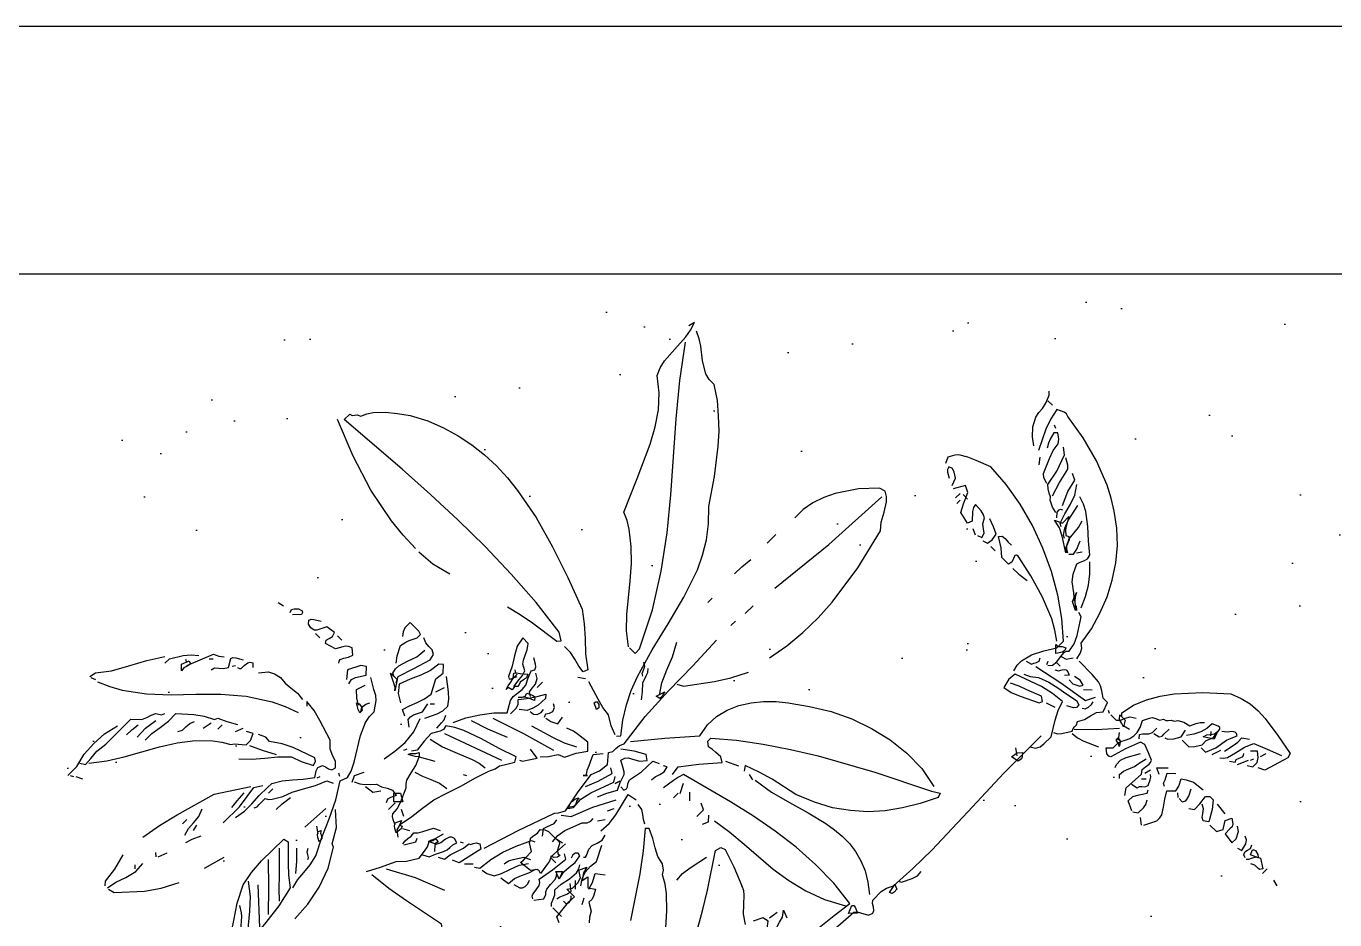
# Model space of a CAD drawing. Header units: inches. Extents: x 70 to 1974, y -315 to 363.
# Drawn here: x 902.331 to 902.86, y 217.377 to 217.738 of the extents above; entities that cross this region are included whole.
import ezdxf

# ---------------------------------------------------------------- set-up
doc = ezdxf.new("R2010")
doc.units = ezdxf.units.IN
doc.header["$MEASUREMENT"] = 0
doc.layers.add('DERAKHT', color=56, linetype='Continuous', lineweight=9)
doc.layers.add('PDF_0', color=3, linetype='Continuous')
doc.layers.add('Tree', color=91, linetype='Continuous')

# ---------------------------------------------------------------- blocks, each defined once
blk = doc.blocks.new('P057')
at = {"layer": 'Tree', "linetype": 'Continuous'}
for points in [[(-0.07204, 0.97209), (-0.07741, 0.97616), (-0.0825, 0.98139), (-0.08599, 0.98808), (-0.08687, 0.99201), (-0.08687, 0.99608), (-0.08817, 1.00088), (-0.09036, 1.0064), (-0.09254, 1.00858)], [(-0.08817, 1.00291), (-0.08352, 1.00291)], [(0.06086, 0.88383), (0.0597, 0.88892), (0.05796, 0.89182), (0.05504, 0.89415), (0.05286, 0.90695), (0.04923, 0.91945), (0.04443, 0.93167), (0.03847, 0.94315), (0.03135, 0.95391), (0.0232, 0.9638), (0.01389, 0.97252), (0.00357, 0.97994), (-0.00471, 0.98517), (-0.01358, 0.98983), (-0.03176, 0.99695), (-0.05066, 1.00189), (-0.06971, 1.00509), (-0.0716, 1.00567), (-0.07378, 1.00538), (-0.07887, 1.00291), (-0.07727, 0.99506), (-0.07451, 0.98706), (-0.06738, 0.97209)], [(-0.06971, 0.99258), (-0.07204, 0.9936)], [(-0.04572, 0.95929), (-0.05022, 0.9606), (-0.05255, 0.96278), (-0.05735, 0.97383), (-0.05953, 0.97979), (-0.0604, 0.98575), (-0.06258, 0.98866), (-0.06636, 0.99142), (-0.06854, 0.98924), (-0.06709, 0.98401), (-0.06593, 0.9811), (-0.06389, 0.97776)], [(-0.02609, 0.94896), (-0.03045, 0.94984), (-0.0354, 0.95246), (-0.03685, 0.9542), (-0.03946, 0.95551), (-0.04223, 0.95726), (-0.04455, 0.95929), (-0.04702, 0.97092), (-0.05139, 0.98328), (-0.05604, 0.98677)], [(-0.03641, 0.95595), (-0.03976, 0.96642), (-0.04223, 0.97776), (-0.04441, 0.97965), (-0.04921, 0.98241)], [(-0.02609, 0.95595), (-0.03074, 0.96613), (-0.03292, 0.97543), (-0.03758, 0.97776)], [(-0.01576, 0.94431), (-0.01824, 0.94562), (-0.02071, 0.95289), (-0.0226, 0.96045), (-0.02507, 0.96772), (-0.02958, 0.97427)], [(-0.05938, 0.96511), (-0.06287, 0.96962)], [(0.02975, 0.91247), (0.02509, 0.91654), (0.01855, 0.92149), (0.01506, 0.926), (0.01157, 0.93312), (0.0123, 0.93573), (0.01361, 0.93835), (0.01448, 0.94126), (0.01389, 0.94431), (0.00575, 0.95115), (-0.0021, 0.95827), (-0.01097, 0.96496), (-0.01606, 0.96758), (-0.02173, 0.96962)], [(-0.00791, 0.93995), (-0.01024, 0.94097), (-0.01315, 0.94548), (-0.01547, 0.95115), (-0.01824, 0.96395)], [(-0.02274, 0.94678), (-0.02551, 0.94984), (-0.0258, 0.95202), (-0.02522, 0.95304), (-0.02391, 0.95362)], [(0.00008, 0.93312), (-0.01038, 0.93995), (-0.0162, 0.94286), (-0.02274, 0.94431), (-0.01707, 0.94678), (-0.01707, 0.95362), (-0.01387, 0.94795), (-0.01184, 0.9449), (-0.00893, 0.94213), (-0.00675, 0.94329), (-0.00486, 0.94155), (-0.0037, 0.93864), (-0.00239, 0.93544), (0.00008, 0.93312)], [(0.00139, 0.93414), (-0.00108, 0.9353), (-0.00326, 0.93748), (-0.00544, 0.94228), (-0.00602, 0.94751), (-0.00632, 0.95289), (-0.00791, 0.95827)], [(0.00241, 0.93414), (0.00474, 0.93646), (0.00386, 0.94082), (0.00139, 0.94678)], [(0.11451, 0.87699), (0.11233, 0.87918), (0.11451, 0.88921), (0.11843, 0.8988), (0.12353, 0.90782), (0.12963, 0.91625), (0.14402, 0.93181), (0.15915, 0.94562), (0.16686, 0.94868), (0.17441, 0.95042), (0.18212, 0.951), (0.18968, 0.95071), (0.2051, 0.94853), (0.22094, 0.94562), (0.2221, 0.94213), (0.21644, 0.92381), (0.21178, 0.92149)], [(0.0344, 0.84486), (0.03324, 0.84951), (0.03309, 0.85402), (0.03527, 0.86245), (0.03963, 0.87088), (0.04472, 0.87918), (0.04472, 0.88601), (0.03222, 0.89692), (0.01797, 0.90695), (0.00241, 0.91596), (-0.01417, 0.92367), (-0.03147, 0.93006), (-0.04892, 0.93472), (-0.06636, 0.93777), (-0.08352, 0.93879), (-0.09443, 0.93442), (-0.10039, 0.93195), (-0.10635, 0.92847), (-0.10824, 0.92628), (-0.111, 0.92149), (-0.10867, 0.91698)], [(0.00575, 0.93879), (0.00822, 0.94213)], [(0.03673, 0.91247), (0.03309, 0.92061), (0.02873, 0.92803), (0.02349, 0.93486), (0.01724, 0.94097)], [(0.18663, 0.90665), (0.18881, 0.9084), (0.19041, 0.91087), (0.19215, 0.91756), (0.1939, 0.92498), (0.19681, 0.93181), (0.20684, 0.93588), (0.21745, 0.93995)], [(0.20713, 0.92847), (0.20844, 0.93312)], [(0.1718, 0.90215), (0.1763, 0.90215), (0.1795, 0.90985), (0.18095, 0.91931), (0.18227, 0.9228), (0.1843, 0.92716), (0.1827, 0.92803), (0.1814, 0.92803), (0.17922, 0.92657), (0.17703, 0.92381), (0.17412, 0.92149)], [(0.18561, 0.91247), (0.18721, 0.92003), (0.18794, 0.92425), (0.18779, 0.92847), (0.19244, 0.93181)], [(0.20495, 0.91698), (0.20844, 0.91931), (0.20844, 0.92381), (0.2064, 0.92672), (0.20277, 0.92963), (0.19928, 0.92614)], [(0.20379, 0.92149), (0.20495, 0.92381)], [(-0.09384, 0.90898), (-0.09603, 0.91465), (-0.09981, 0.91713), (-0.10257, 0.91814), (-0.10533, 0.91698), (-0.10475, 0.91494), (-0.1033, 0.91364), (-0.09937, 0.91131)], [(-0.05473, 0.89633), (-0.05139, 0.89749), (-0.05255, 0.90084), (-0.05502, 0.90287), (-0.05808, 0.9052), (-0.0604, 0.90898), (-0.06302, 0.91029), (-0.06578, 0.91101), (-0.07204, 0.91131), (-0.07145, 0.90869), (-0.06986, 0.90607), (-0.06505, 0.90098), (-0.06636, 0.89749), (-0.07538, 0.89967), (-0.07843, 0.90534), (-0.08222, 0.91349), (-0.08687, 0.91596), (-0.09152, 0.90782)], [(0.03512, 0.90826), (0.03367, 0.90898), (0.02888, 0.91131), (0.0264, 0.91814), (0.02786, 0.91509), (0.03018, 0.91262), (0.03512, 0.90826)], [(0.15682, 0.83788), (0.15348, 0.84253), (0.1545, 0.85751), (0.15232, 0.86027), (0.15261, 0.86333), (0.15333, 0.86667), (0.15318, 0.86827), (0.15232, 0.87002), (0.14694, 0.87234), (0.14068, 0.87467), (0.13733, 0.87351), (0.13297, 0.86245), (0.12948, 0.85067), (0.12803, 0.8498), (0.12585, 0.8501), (0.12251, 0.85285), (0.12599, 0.85634), (0.12599, 0.861), (0.12673, 0.86376), (0.12832, 0.86682), (0.12978, 0.87002), (0.1305, 0.87351), (0.1305, 0.87699), (0.12963, 0.88106), (0.12701, 0.88601), (0.12948, 0.89066), (0.13065, 0.89255), (0.13297, 0.89372), (0.13574, 0.89502), (0.13733, 0.89749), (0.13923, 0.89808), (0.14039, 0.89939), (0.1417, 0.90098), (0.14417, 0.90215), (0.14533, 0.90433), (0.14955, 0.90651), (0.1545, 0.90782), (0.15653, 0.91233), (0.15813, 0.91494), (0.16031, 0.91698)], [(0.15784, 0.89633), (0.16496, 0.89633), (0.16787, 0.89953), (0.17063, 0.90433), (0.17049, 0.90854), (0.17282, 0.91349), (0.1718, 0.92149), (0.17078, 0.9225), (0.16933, 0.92221), (0.16496, 0.92032), (0.16453, 0.91523), (0.16322, 0.91029), (0.16089, 0.90549), (0.15784, 0.90098)], [(0.16715, 0.90898), (0.16802, 0.91189), (0.16991, 0.91407), (0.17151, 0.9164), (0.1718, 0.91931), (0.17412, 0.91349), (0.16715, 0.90898)], [(0.17063, 0.91349), (0.16845, 0.91596)], [(0.19346, 0.91), (0.19681, 0.91247), (0.19594, 0.91436), (0.19681, 0.91654), (0.19782, 0.91901), (0.19768, 0.92032), (0.19681, 0.92149)], [(0.19928, 0.91247), (0.20277, 0.92032)], [(-0.0857, 0.90433), (-0.0857, 0.90898)], [(-0.08352, 0.91), (-0.07887, 0.91)], [(-0.08222, 0.90215), (-0.08222, 0.90564)], [(-0.04921, 0.89633), (-0.04572, 0.89749), (-0.04484, 0.90157), (-0.04572, 0.90665), (-0.05095, 0.90898), (-0.05706, 0.91131)], [(0.04138, 0.88252), (0.03469, 0.88732), (0.02713, 0.89153), (0.01099, 0.89808), (-0.00602, 0.90302), (-0.02274, 0.90665), (-0.02434, 0.90622), (-0.02492, 0.90534), (-0.0242, 0.90302), (-0.02304, 0.90026), (-0.02391, 0.89749), (-0.03074, 0.89749), (-0.03612, 0.90215), (-0.04325, 0.90665), (-0.04164, 0.90883), (-0.03888, 0.90913), (-0.0354, 0.90883), (-0.03205, 0.90898)], [(0.03571, 0.90898), (0.03324, 0.91131)], [(0.04937, 0.86536), (0.05156, 0.86783), (0.05214, 0.87176), (0.05141, 0.87626), (0.05112, 0.88048), (0.05156, 0.88238), (0.05286, 0.88383), (0.0517, 0.89023), (0.04894, 0.89619), (0.04138, 0.90782), (0.03789, 0.90898)], [(0.18095, 0.90433), (0.18314, 0.91131)], [(-0.05604, 0.89531), (-0.0604, 0.89749)], [(-0.04223, 0.89749), (-0.03758, 0.89749)], [(-0.01925, 0.89749), (-0.01329, 0.89764), (-0.00559, 0.8988)], [(0.13966, 0.88499), (0.14417, 0.88601), (0.14533, 0.88805), (0.14519, 0.89023), (0.14533, 0.89531)], [(0.14766, 0.88848), (0.14999, 0.8895), (0.15289, 0.8927), (0.15566, 0.89749), (0.1545, 0.90316)], [(0.13501, 0.87467), (0.13283, 0.87699), (0.13399, 0.87903), (0.13559, 0.88048), (0.13733, 0.88223), (0.1385, 0.88499), (0.1385, 0.8895)], [(0.04719, 0.87569), (0.04254, 0.88034), (0.04443, 0.88019), (0.0456, 0.88121), (0.0469, 0.88266), (0.04937, 0.88383), (0.05039, 0.88193), (0.04996, 0.87975), (0.04719, 0.87569)], [(0.05156, 0.87699), (0.05548, 0.87816), (0.05853, 0.88252)], [(0.08703, 0.83337), (0.08994, 0.83483), (0.09197, 0.8373), (0.09604, 0.84384), (0.09517, 0.84559), (0.09502, 0.84733), (0.09488, 0.84937), (0.09386, 0.85169), (0.09633, 0.85634), (0.0975, 0.86129), (0.09895, 0.86609), (0.10201, 0.87002), (0.09953, 0.87699), (0.09502, 0.87699), (0.09052, 0.88034), (0.08732, 0.88208), (0.08412, 0.8831), (0.07714, 0.88368), (0.06319, 0.88383)], [(0.08019, 0.87132), (0.08484, 0.87569)], [(0.10768, 0.87234), (0.1132, 0.87234), (0.11567, 0.87481), (0.11698, 0.87816), (0.11887, 0.88136), (0.12251, 0.88383)], [(0.12061, 0.87278), (0.11786, 0.87351), (0.11466, 0.87438), (0.11233, 0.87699), (0.11786, 0.87699), (0.12061, 0.87278)], [(0.17282, 0.86318), (0.17063, 0.86434), (0.16976, 0.86696), (0.16715, 0.87132), (0.1718, 0.87569)], [(0.18212, 0.83236), (0.18663, 0.84137), (0.18663, 0.84428), (0.18605, 0.8469), (0.18314, 0.85184), (0.1795, 0.85664), (0.1763, 0.86202), (0.18095, 0.86667), (0.18009, 0.87074), (0.17747, 0.87569), (0.18067, 0.87772), (0.18561, 0.88034), (0.19463, 0.8815)], [(0.18663, 0.86434), (0.18997, 0.86434), (0.19128, 0.86667), (0.19041, 0.87074), (0.18779, 0.87569)], [(0.19681, 0.86434), (0.2003, 0.86667), (0.20015, 0.87249), (0.19928, 0.87918), (0.20146, 0.8815), (0.20495, 0.8815), (0.2096, 0.87598), (0.21411, 0.86783), (0.21062, 0.86536), (0.20858, 0.86652), (0.20684, 0.869), (0.2048, 0.87176), (0.20146, 0.87351)], [(0.21862, 0.88034), (0.2096, 0.8815)], [(0.21644, 0.86667), (0.22327, 0.86667), (0.22559, 0.87132), (0.2221, 0.87699), (0.22429, 0.8815), (0.22777, 0.87918), (0.22894, 0.87743), (0.22879, 0.8751), (0.22894, 0.87002), (0.23708, 0.86885), (0.23723, 0.87307), (0.23461, 0.87816), (0.23126, 0.88034)], [(0.24275, 0.86885), (0.2461, 0.87002), (0.24493, 0.87554), (0.24319, 0.87801), (0.24043, 0.87918)], [(0.25177, 0.86783), (0.24959, 0.86885), (0.24843, 0.87088), (0.249, 0.87307), (0.24959, 0.87554), (0.24843, 0.87816)], [(0.25308, 0.87234), (0.25148, 0.87598), (0.2522, 0.8767), (0.25337, 0.87699), (0.25657, 0.87626), (0.2586, 0.87467), (0.25308, 0.87234)], [(0.25308, 0.86783), (0.25439, 0.86914), (0.25555, 0.87176), (0.25715, 0.87452), (0.25991, 0.87569), (0.26674, 0.87132), (0.26529, 0.86929), (0.26311, 0.86914), (0.26049, 0.86914), (0.25773, 0.86783)], [(-0.09937, 0.72461), (-0.09661, 0.73973), (-0.09515, 0.755), (-0.09486, 0.77056), (-0.09574, 0.78597), (-0.1001, 0.81723), (-0.10751, 0.8482), (-0.11173, 0.85315), (-0.11536, 0.85984), (-0.11958, 0.86638), (-0.12235, 0.86914), (-0.12584, 0.87132), (-0.13034, 0.87002), (-0.14081, 0.85867), (-0.15055, 0.84413), (-0.15448, 0.83613), (-0.15739, 0.8277), (-0.15884, 0.81912), (-0.15898, 0.81054)], [(-0.13281, 0.76358), (-0.12743, 0.81418), (-0.12467, 0.86667)], [(0.04356, 0.85852), (0.06493, 0.86303), (0.08703, 0.86667), (0.09052, 0.87351)], [(0.04821, 0.86536), (0.04719, 0.86783)], [(0.05156, 0.87132), (0.05621, 0.87132)], [(0.05504, 0.86667), (0.05752, 0.86798), (0.05897, 0.87059), (0.05984, 0.87176), (0.06115, 0.87249), (0.0629, 0.87234), (0.06537, 0.87132), (0.06319, 0.86885)], [(0.06784, 0.86885), (0.07176, 0.86885), (0.0767, 0.87132), (0.07787, 0.87351), (0.07365, 0.87438), (0.06886, 0.87351)], [(0.08921, 0.861), (0.09124, 0.86216), (0.09212, 0.86464), (0.09226, 0.86769), (0.09168, 0.87002)], [(0.09604, 0.84602), (0.10768, 0.85722), (0.11916, 0.87002)], [(0.10637, 0.87234), (0.10419, 0.87351)], [(0.12018, 0.87351), (0.12483, 0.87467)], [(0.12483, 0.86318), (0.12134, 0.86783)], [(0.13733, 0.84718), (0.13632, 0.84951), (0.13632, 0.85387), (0.13792, 0.85824), (0.14315, 0.86783)], [(0.14533, 0.84384), (0.14315, 0.84602), (0.14345, 0.84966), (0.14504, 0.85358), (0.14679, 0.8578), (0.14766, 0.86202), (0.14882, 0.86783)], [(0.1638, 0.86667), (0.15915, 0.86885), (0.16496, 0.87467)], [(0.18561, 0.86434), (0.18314, 0.86667)], [(0.26893, 0.86885), (0.26893, 0.87351)], [(0.28288, 0.87002), (0.27823, 0.87132)], [(-0.17833, 0.657), (-0.18763, 0.66427), (-0.19606, 0.67285), (-0.21191, 0.69219), (-0.22005, 0.70178), (-0.22907, 0.71065), (-0.2391, 0.71851), (-0.24463, 0.72185), (-0.25073, 0.72461), (-0.2612, 0.74889), (-0.27226, 0.77347), (-0.27865, 0.7851), (-0.28592, 0.79571), (-0.29435, 0.80502), (-0.30439, 0.81272), (-0.30671, 0.8184), (-0.30817, 0.82421), (-0.30889, 0.83584), (-0.30947, 0.84777), (-0.31049, 0.85373), (-0.31253, 0.85969), (-0.31369, 0.85518)], [(-0.13834, 0.60437), (-0.13616, 0.60669), (-0.14328, 0.61599), (-0.14925, 0.62574), (-0.15419, 0.63577), (-0.15826, 0.64624), (-0.16451, 0.66761), (-0.16974, 0.68957), (-0.17527, 0.71153), (-0.18254, 0.73276), (-0.18748, 0.74308), (-0.19344, 0.75311), (-0.20072, 0.76256), (-0.20944, 0.77158), (-0.22223, 0.79019), (-0.2359, 0.80778), (-0.24332, 0.81607), (-0.25146, 0.82377), (-0.26018, 0.83119), (-0.27007, 0.83788), (-0.27531, 0.83788), (-0.27996, 0.83904), (-0.28839, 0.84413), (-0.29683, 0.85082), (-0.30162, 0.85387), (-0.30686, 0.85634)], [(0.03571, 0.85634), (0.04007, 0.85751), (0.04079, 0.85925), (0.04196, 0.861), (0.04254, 0.86303), (0.04138, 0.86536)], [(0.04138, 0.8482), (0.04589, 0.85038), (0.05068, 0.85416), (0.05839, 0.85722), (0.0661, 0.85882), (0.07409, 0.86013), (0.08237, 0.86202), (0.08586, 0.861), (0.08601, 0.85824), (0.0847, 0.85664), (0.08019, 0.85416)], [(0.12846, 0.86042), (0.12716, 0.86129), (0.12353, 0.86202), (0.12353, 0.86434), (0.12614, 0.86362), (0.1276, 0.86172), (0.12846, 0.86042)], [(0.1545, 0.84718), (0.15915, 0.8482), (0.15973, 0.8501), (0.16104, 0.85126), (0.16264, 0.85271), (0.1638, 0.85518), (0.16191, 0.85911), (0.16074, 0.86085), (0.15915, 0.86202)], [(0.15566, 0.85969), (0.15682, 0.86434)], [(0.15682, 0.85518), (0.15915, 0.85751)], [(0.08237, 0.81389), (0.08586, 0.81607), (0.08761, 0.81912), (0.0879, 0.82261), (0.08819, 0.82989), (0.0815, 0.84079), (0.07801, 0.84733), (0.07554, 0.85416), (0.06624, 0.85329), (0.05679, 0.85111), (0.03673, 0.84384), (0.03614, 0.83788), (0.03789, 0.83105), (0.04414, 0.83221), (0.05068, 0.83497), (0.06435, 0.84137), (0.06537, 0.84384), (0.06188, 0.84602), (0.05097, 0.8418), (0.04516, 0.83962), (0.03905, 0.83672)], [(0.06784, 0.84486), (0.07452, 0.84718)], [(0.09735, 0.84253), (0.1023, 0.84312), (0.10724, 0.84471), (0.11786, 0.84951)], [(0.16845, 0.83337), (0.16148, 0.83672), (0.16148, 0.84137), (0.16394, 0.84559), (0.16715, 0.85067), (0.16598, 0.85285)], [(0.16947, 0.83337), (0.17282, 0.8357), (0.1731, 0.84108), (0.17253, 0.84398), (0.17063, 0.84718)], [(-0.17745, 0.657), (-0.17149, 0.657), (-0.17149, 0.66165), (-0.18501, 0.6887), (-0.20057, 0.71327), (-0.21744, 0.73625), (-0.23532, 0.75791), (-0.27196, 0.80022), (-0.28985, 0.82203), (-0.30686, 0.84486)], [(0.18095, 0.83105), (0.1763, 0.83454)], [(0.06537, 0.57456), (0.07031, 0.58954), (0.0735, 0.60509), (0.07554, 0.6208), (0.0767, 0.63635), (0.07816, 0.6381), (0.08048, 0.63941), (0.08586, 0.64232), (0.08703, 0.64566), (0.08615, 0.6477), (0.08412, 0.64915), (0.08179, 0.6506), (0.08019, 0.65249), (0.08019, 0.66122), (0.08107, 0.66573), (0.08354, 0.67067), (0.0847, 0.68971), (0.08499, 0.70906), (0.08383, 0.74773), (0.08237, 0.78655), (0.08237, 0.82538)], [(0.08019, 0.8024), (0.07554, 0.80589)], [(0.07787, 0.79891), (0.07874, 0.80385), (0.08136, 0.80705), (0.08339, 0.80458), (0.08412, 0.80299), (0.08354, 0.80022), (0.07787, 0.79891)], [(-0.16015, 0.78307), (-0.16015, 0.79208)], [(-0.16116, 0.74991), (-0.16102, 0.75747), (-0.16015, 0.76591)], [(-0.13499, 0.73494), (-0.13499, 0.74308), (-0.13499, 0.73494)], [(-0.12816, 0.60887), (-0.11202, 0.6285), (-0.09501, 0.64799), (-0.09676, 0.65744), (-0.09646, 0.6666), (-0.09413, 0.67547), (-0.0905, 0.68376), (-0.08556, 0.69175), (-0.07974, 0.69888), (-0.0732, 0.70542), (-0.06636, 0.71094), (-0.05328, 0.72025), (-0.03946, 0.72868), (-0.02478, 0.73566), (-0.00966, 0.74104), (0.0059, 0.74468), (0.0216, 0.74642), (0.0373, 0.74613), (0.05286, 0.74308)], [(-0.08919, 0.61353), (-0.09036, 0.6205), (-0.0809, 0.63257), (-0.06971, 0.64566), (-0.0732, 0.64799), (-0.07843, 0.6474), (-0.08134, 0.64726), (-0.08469, 0.64668), (-0.08817, 0.64915), (-0.08817, 0.65249), (-0.07363, 0.66471), (-0.05779, 0.67648), (-0.04078, 0.68797), (-0.02304, 0.69902), (0.01477, 0.71996), (0.05403, 0.73959), (0.0597, 0.74308), (0.06086, 0.73959), (0.05461, 0.72723), (0.04778, 0.71574), (0.04022, 0.70527), (0.03163, 0.69568), (0.02204, 0.68724), (0.01128, 0.67954), (-0.00093, 0.67299), (-0.01474, 0.66732), (-0.03496, 0.66296), (-0.04543, 0.65991), (-0.05604, 0.65598), (-0.05357, 0.65249)], [(-0.16015, 0.72127), (-0.16015, 0.72592)], [(-0.13616, 0.72127), (-0.13616, 0.72592)], [(-0.14866, 0.47744), (-0.14038, 0.50433), (-0.13034, 0.53224), (-0.12859, 0.53442), (-0.12584, 0.53908), (-0.12903, 0.55478), (-0.13151, 0.57121), (-0.12903, 0.57761), (-0.12816, 0.58488), (-0.13383, 0.59172), (-0.13223, 0.59448), (-0.13208, 0.59768), (-0.13179, 0.60102), (-0.13034, 0.60437), (-0.13339, 0.62952), (-0.13456, 0.65496), (-0.13514, 0.68056), (-0.13616, 0.70629)], [(-0.13383, 0.66282), (-0.12932, 0.66514), (-0.11566, 0.68361), (-0.10911, 0.69422), (-0.10286, 0.70629)], [(-0.13718, 0.64799), (-0.14241, 0.65569), (-0.14633, 0.665), (-0.15041, 0.67474), (-0.15564, 0.68448)], [(0.08354, 0.67532), (0.08586, 0.67663), (0.0895, 0.68419), (0.09066, 0.68826), (0.09052, 0.69248)], [(-0.26193, 0.61483), (-0.25146, 0.6176), (-0.2407, 0.61963), (-0.2186, 0.62268), (-0.21642, 0.62516), (-0.22195, 0.6285), (-0.24942, 0.63199), (-0.27705, 0.63388), (-0.30482, 0.63461), (-0.3326, 0.63432), (-0.36037, 0.6333), (-0.38828, 0.63155), (-0.44412, 0.62734), (-0.44412, 0.63301), (-0.44223, 0.63359), (-0.44121, 0.6349), (-0.4399, 0.6365), (-0.43728, 0.63766), (-0.43525, 0.64203), (-0.43278, 0.64595), (-0.42681, 0.65249), (-0.41955, 0.65816), (-0.41199, 0.66383), (-0.40006, 0.66994), (-0.38828, 0.6746), (-0.3765, 0.67823), (-0.36473, 0.68056), (-0.35281, 0.68186), (-0.34103, 0.6823), (-0.32911, 0.68186), (-0.31733, 0.68056), (-0.29348, 0.67619), (-0.26978, 0.6695), (-0.24593, 0.66151), (-0.22195, 0.65249), (-0.21322, 0.64595), (-0.20522, 0.63868), (-0.19708, 0.63112), (-0.18763, 0.62385), (-0.18894, 0.6205), (-0.19417, 0.62123), (-0.19984, 0.62268), (-0.20566, 0.62399), (-0.21177, 0.62385)], [(-0.04325, 0.65351), (-0.02856, 0.65598), (-0.01373, 0.65976), (0.00125, 0.66412), (0.01608, 0.66776), (0.02364, 0.66907), (0.03106, 0.66965), (0.03861, 0.66965), (0.04603, 0.66863), (0.05359, 0.66675), (0.06101, 0.66369), (0.06828, 0.65933), (0.07554, 0.65351)], [(0.08484, 0.66514), (0.08354, 0.67198), (0.08703, 0.67067), (0.08717, 0.66761), (0.08688, 0.66587), (0.08484, 0.66514)], [(-0.15564, 0.64915), (-0.15739, 0.65031), (-0.15855, 0.65264), (-0.15986, 0.6554), (-0.16248, 0.657)], [(-0.14401, 0.63635), (-0.14764, 0.64101), (-0.15215, 0.64566), (-0.15404, 0.65119), (-0.15492, 0.6538), (-0.1568, 0.65598)], [(-0.13834, 0.64566), (-0.13616, 0.65249), (-0.13587, 0.65046), (-0.13499, 0.64828), (-0.13514, 0.64639), (-0.13834, 0.64566)], [(-0.06854, 0.64799), (-0.05938, 0.65249)], [(-0.04455, 0.65249), (-0.04921, 0.65351)], [(0.06188, 0.54155), (0.06784, 0.55275), (0.0661, 0.55638), (0.06522, 0.55987), (0.0645, 0.56729), (0.06304, 0.575), (0.06144, 0.57892), (0.05853, 0.5827), (0.06377, 0.59637), (0.06653, 0.61018), (0.06813, 0.62429), (0.07002, 0.63883), (0.05112, 0.64086), (0.03207, 0.64115), (0.01288, 0.63999), (-0.00632, 0.63752), (-0.02551, 0.63403), (-0.04484, 0.62967), (-0.08352, 0.6192), (-0.08469, 0.61542), (-0.08556, 0.61106), (-0.08687, 0.60204)], [(-0.04325, 0.61134), (-0.02943, 0.61338), (-0.01562, 0.61469), (0.0123, 0.61687), (0.0264, 0.61905), (0.0405, 0.6224), (0.05476, 0.62778), (0.06886, 0.63534)], [(0.07452, 0.63301), (0.07205, 0.63883), (0.07322, 0.63985), (0.07467, 0.63955), (0.07889, 0.63766), (0.07452, 0.63301)], [(-0.34001, 0.59739), (-0.35353, 0.59797), (-0.36706, 0.59927), (-0.39366, 0.60451), (-0.42042, 0.61294), (-0.44761, 0.62385)], [(-0.18894, 0.61483), (-0.18428, 0.61818)], [(-0.13965, 0.60437), (-0.14648, 0.60698), (-0.15331, 0.61134), (-0.16015, 0.61207), (-0.16698, 0.61396), (-0.1808, 0.61818)], [(-0.21744, 0.57688), (-0.21816, 0.58328), (-0.2186, 0.58706), (-0.21976, 0.59055), (-0.22427, 0.59303), (-0.22616, 0.5955), (-0.22776, 0.59899), (-0.2295, 0.60291), (-0.23227, 0.60669), (-0.23794, 0.60669), (-0.23649, 0.59957), (-0.233, 0.59303), (-0.22878, 0.58648), (-0.22543, 0.57921), (-0.22354, 0.57819), (-0.22267, 0.57936), (-0.22195, 0.58168), (-0.22078, 0.58372)], [(-0.16248, 0.60771), (-0.16713, 0.61018), (-0.16684, 0.61149), (-0.16611, 0.61207), (-0.16393, 0.61163), (-0.16218, 0.60989), (-0.16248, 0.60771)], [(-0.11653, 0.56307), (-0.11362, 0.56962), (-0.10969, 0.57688), (-0.11217, 0.58212), (-0.11435, 0.58837), (-0.1158, 0.58983), (-0.11813, 0.59113), (-0.12351, 0.59404), (-0.12249, 0.59739), (-0.12089, 0.59913), (-0.11856, 0.60044), (-0.11318, 0.60335), (-0.10969, 0.60771), (-0.11318, 0.61018), (-0.12118, 0.60582), (-0.12932, 0.59986)], [(-0.10969, 0.58023), (-0.10635, 0.58023), (-0.10562, 0.58226), (-0.1062, 0.58386), (-0.10751, 0.58561), (-0.10867, 0.58837), (-0.10664, 0.59884), (-0.10635, 0.61018), (-0.10184, 0.61236)], [(-0.09719, 0.59986), (-0.09704, 0.60335), (-0.09574, 0.60684), (-0.09486, 0.61062), (-0.09603, 0.61483), (-0.09835, 0.61353)], [(-0.07538, 0.60771), (-0.07887, 0.61483)], [(-0.07654, 0.60669), (-0.07654, 0.60204), (-0.07654, 0.60669)], [(-0.06636, 0.60887), (-0.07102, 0.61353)], [(-0.05473, 0.60437), (-0.05473, 0.61134), (-0.05938, 0.61353)], [(-0.0479, 0.60335), (-0.04572, 0.60771), (-0.04921, 0.61134)], [(-0.33652, 0.59739), (-0.32314, 0.5984), (-0.30904, 0.60204)], [(-0.23009, 0.52657), (-0.22587, 0.53559), (-0.22034, 0.54446), (-0.21395, 0.55275), (-0.20711, 0.55973), (-0.21177, 0.56772), (-0.21249, 0.57136), (-0.21206, 0.57529), (-0.21147, 0.5795), (-0.21177, 0.58372), (-0.2141, 0.58808), (-0.21642, 0.59404), (-0.21511, 0.59637), (-0.21613, 0.5984), (-0.21773, 0.59972), (-0.22195, 0.60204)], [(0.00503, 0.5446), (-0.00268, 0.55842), (-0.01097, 0.57165), (-0.0274, 0.59637), (-0.02609, 0.60088), (-0.02274, 0.60204), (-0.00937, 0.59739), (0.00474, 0.59172), (0.00794, 0.59026), (0.01055, 0.58808), (0.01521, 0.58299), (0.02001, 0.57776), (0.0264, 0.57339)], [(0.04603, 0.56438), (0.04937, 0.56554), (0.04966, 0.57485), (0.04909, 0.57979), (0.04719, 0.58488), (0.04429, 0.58852), (0.04312, 0.59244), (0.04196, 0.59666), (0.03905, 0.60088), (0.04472, 0.5987)], [(-0.21976, 0.57121), (-0.22064, 0.57412), (-0.22107, 0.57747), (-0.22195, 0.58081), (-0.22427, 0.58372), (-0.22296, 0.58532), (-0.22078, 0.58677), (-0.21642, 0.59055), (-0.21526, 0.58793), (-0.21569, 0.58532), (-0.21628, 0.58241), (-0.21511, 0.57921), (-0.21715, 0.57718), (-0.21656, 0.57543), (-0.21642, 0.57427), (-0.21976, 0.57339), (-0.21976, 0.57121)], [(-0.20362, 0.58023), (-0.20639, 0.58212), (-0.20697, 0.58532), (-0.20741, 0.58924), (-0.20944, 0.59303), (-0.21293, 0.59521)], [(-0.20479, 0.56089), (-0.20479, 0.56671), (-0.2058, 0.56962), (-0.20828, 0.57237), (-0.20435, 0.57718), (-0.20013, 0.58372), (-0.19679, 0.58954), (-0.19461, 0.58706), (-0.19505, 0.57965), (-0.19606, 0.57543), (-0.19795, 0.57121), (-0.2026, 0.56772)], [(-0.20479, 0.58837), (-0.20479, 0.59404)], [(-0.18545, 0.57688), (-0.18632, 0.57819), (-0.18632, 0.57936), (-0.18501, 0.58154), (-0.184, 0.58416), (-0.18545, 0.58706), (-0.18763, 0.58837)], [(-0.13383, 0.56889), (-0.13572, 0.57136), (-0.13718, 0.575), (-0.14066, 0.5827), (-0.13616, 0.58837)], [(-0.03205, 0.56089), (-0.03248, 0.56729), (-0.03147, 0.57427), (-0.02856, 0.58837)], [(0.04472, 0.55173), (0.04254, 0.55406), (0.04342, 0.55667), (0.04603, 0.56089), (0.04254, 0.56656), (0.04225, 0.56918), (0.04298, 0.5718), (0.04603, 0.57805), (0.04545, 0.57936), (0.04399, 0.58023), (0.04007, 0.5827), (0.03673, 0.58706), (0.03222, 0.58619), (0.02888, 0.57921)], [(0.03571, 0.58954), (0.03673, 0.59637)], [(-0.22325, 0.58488), (-0.22543, 0.58619)], [(-0.22195, 0.58488), (-0.22195, 0.57921), (-0.22195, 0.58488)], [(-0.20944, 0.57339), (-0.20741, 0.57558), (-0.20653, 0.57776), (-0.20711, 0.58023), (-0.20319, 0.58198), (-0.20101, 0.58226), (-0.19926, 0.58023), (-0.20377, 0.57834), (-0.20624, 0.57674), (-0.20828, 0.57456), (-0.20944, 0.57339)], [(-0.19577, 0.57237), (-0.19272, 0.57267), (-0.19068, 0.57456), (-0.18967, 0.57747), (-0.18995, 0.58023)], [(-0.18763, 0.56554), (-0.17091, 0.57049), (-0.16204, 0.57368), (-0.15331, 0.57805)], [(-0.18428, 0.57688), (-0.17992, 0.57776), (-0.17498, 0.58023), (-0.17614, 0.58619)], [(-0.16713, 0.55406), (-0.16291, 0.55842), (-0.15898, 0.56438), (-0.15433, 0.56656), (-0.15026, 0.57456), (-0.14532, 0.58154), (-0.14997, 0.58619), (-0.15855, 0.58532), (-0.16306, 0.58459), (-0.16815, 0.5827)], [(-0.12816, 0.56205), (-0.12423, 0.5715), (-0.12118, 0.5827), (-0.12467, 0.58488)], [(-0.12584, 0.54155), (-0.12351, 0.5449), (-0.12409, 0.55304), (-0.12205, 0.56162), (-0.11566, 0.57921), (-0.11784, 0.5827)], [(-0.11435, 0.57921), (-0.11318, 0.5827), (-0.11435, 0.57921)], [(-0.09719, 0.54708), (-0.09661, 0.55508), (-0.09777, 0.56322), (-0.10184, 0.58023), (-0.09501, 0.58154)], [(-0.07785, 0.57339), (-0.0809, 0.575), (-0.08381, 0.57732), (-0.08701, 0.57936), (-0.09152, 0.58023)], [(-0.13499, 0.56656), (-0.13281, 0.56889), (-0.13499, 0.56656)], [(-0.12584, 0.53457), (-0.12002, 0.53908), (-0.11348, 0.55522), (-0.10533, 0.57121)], [(-0.00457, 0.5209), (-0.02114, 0.53981), (-0.0306, 0.54868), (-0.03612, 0.55275), (-0.04223, 0.55624), (-0.04412, 0.55914), (-0.0479, 0.56205), (-0.05415, 0.56336), (-0.06011, 0.56642), (-0.06622, 0.57019), (-0.0732, 0.57339), (-0.07538, 0.57121), (-0.06476, 0.55871), (-0.05459, 0.54504), (-0.0351, 0.51582)], [(-0.21177, 0.54941), (-0.18806, 0.5574), (-0.16364, 0.56438)], [(-0.10402, 0.56089), (-0.10184, 0.56554)], [(-0.29072, 0.52774), (-0.29406, 0.5321), (-0.29755, 0.53908), (-0.29639, 0.54373), (-0.29567, 0.54635), (-0.29421, 0.54896), (-0.2929, 0.55188), (-0.2929, 0.55522), (-0.29552, 0.55624), (-0.29828, 0.55624), (-0.30439, 0.55624), (-0.30439, 0.55057), (-0.30337, 0.54766), (-0.30104, 0.5449)], [(-0.28039, 0.51742), (-0.28258, 0.52192), (-0.27865, 0.53414), (-0.27472, 0.54708), (-0.27574, 0.55173), (-0.2788, 0.55333), (-0.28229, 0.55347), (-0.28592, 0.55377), (-0.28941, 0.55522)], [(-0.28505, 0.51974), (-0.28723, 0.5209), (-0.28796, 0.52439), (-0.28781, 0.52774), (-0.28578, 0.53472), (-0.28331, 0.54184), (-0.28258, 0.54941)], [(-0.25859, 0.50477), (-0.26324, 0.50709), (-0.26164, 0.51247), (-0.25931, 0.51815), (-0.25727, 0.52396), (-0.25641, 0.52992), (-0.26193, 0.54024), (-0.26106, 0.54708), (-0.26542, 0.55173), (-0.26789, 0.54941), (-0.26905, 0.54184), (-0.27167, 0.53442), (-0.27516, 0.52672), (-0.27821, 0.51843), (-0.27371, 0.51305), (-0.26789, 0.50942)], [(-0.17614, 0.54155), (-0.17396, 0.54257), (-0.17149, 0.54664), (-0.16815, 0.55173), (-0.17614, 0.55275)], [(-0.12584, 0.54257), (-0.12714, 0.54475), (-0.12758, 0.54723), (-0.12714, 0.55013), (-0.12584, 0.55275), (-0.12511, 0.54984), (-0.12409, 0.5481), (-0.1238, 0.54621), (-0.12584, 0.54257)], [(-0.11653, 0.51625), (-0.11711, 0.52236), (-0.11595, 0.52847), (-0.111, 0.54155), (-0.10838, 0.54417), (-0.10737, 0.54678), (-0.10751, 0.54941)], [(-0.10402, 0.55057), (-0.10068, 0.55522)], [(-0.24724, 0.51407), (-0.24303, 0.52265), (-0.24157, 0.5273), (-0.24143, 0.53224), (-0.24448, 0.53646), (-0.24855, 0.5401), (-0.25757, 0.54708)], [(-0.25509, 0.53341), (-0.25291, 0.54024)], [(-0.19926, 0.43847), (-0.20362, 0.44181), (-0.20479, 0.44646), (-0.2029, 0.45621), (-0.20174, 0.4661), (-0.19999, 0.47627), (-0.19679, 0.48645), (-0.19301, 0.49749), (-0.18995, 0.50942), (-0.18763, 0.51625), (-0.18632, 0.51988), (-0.18428, 0.52439), (-0.18356, 0.52803), (-0.18167, 0.53108), (-0.17745, 0.53806), (-0.17963, 0.54155), (-0.19272, 0.53705), (-0.20682, 0.53283), (-0.22049, 0.52803), (-0.22674, 0.52483), (-0.23227, 0.5209), (-0.23154, 0.51785), (-0.23241, 0.51523), (-0.23576, 0.50942), (-0.23561, 0.50186), (-0.23459, 0.49343), (-0.23692, 0.48994)], [(-0.22195, 0.5369), (-0.20915, 0.54111), (-0.19461, 0.54708)], [(-0.09254, 0.52439), (-0.09152, 0.52541), (-0.09181, 0.52687), (-0.09384, 0.53123), (-0.09399, 0.53487), (-0.09268, 0.53879), (-0.09152, 0.54286), (-0.09254, 0.54708)], [(-0.07887, 0.50811), (-0.08192, 0.51233), (-0.08381, 0.51756), (-0.08425, 0.52338), (-0.08352, 0.52875), (-0.08919, 0.54024)], [(-0.22892, 0.51625), (-0.18545, 0.53224)], [(-0.12467, 0.51407), (-0.12816, 0.51843), (-0.12743, 0.52105), (-0.12612, 0.52382), (-0.12525, 0.52672), (-0.12584, 0.52992)], [(-0.27691, 0.51276), (-0.2785, 0.51451), (-0.28141, 0.51625), (-0.28839, 0.51974), (-0.28156, 0.51974), (-0.27691, 0.51276)], [(-0.25073, 0.50128), (-0.25509, 0.50477), (-0.25539, 0.50738), (-0.2548, 0.51), (-0.25175, 0.51625), (-0.25291, 0.52309)], [(-0.25175, 0.52439), (-0.24942, 0.52657)], [(-0.23576, 0.51509), (-0.23605, 0.52033), (-0.23634, 0.52323), (-0.23794, 0.52657)], [(-0.23357, 0.50593), (-0.22296, 0.5084), (-0.2122, 0.51276), (-0.20101, 0.51727), (-0.19548, 0.51887), (-0.18995, 0.51974)], [(-0.12249, 0.48892), (-0.12205, 0.49154), (-0.12235, 0.49415), (-0.12249, 0.50026), (-0.12816, 0.50375), (-0.1299, 0.50695), (-0.12961, 0.50985), (-0.12874, 0.51291), (-0.12932, 0.51625), (-0.12685, 0.51843), (-0.12409, 0.5196), (-0.12089, 0.5196), (-0.11318, 0.51974), (-0.11187, 0.51887), (-0.11085, 0.51669), (-0.10955, 0.51451), (-0.10751, 0.51276), (-0.1062, 0.5132), (-0.10562, 0.51291), (-0.10606, 0.51087), (-0.10781, 0.50884), (-0.10969, 0.50811), (-0.1081, 0.50477), (-0.10766, 0.50215), (-0.10635, 0.49343), (-0.10838, 0.49429), (-0.11013, 0.49387), (-0.11318, 0.48994), (-0.12249, 0.48892)], [(-0.11566, 0.51974), (-0.111, 0.5209)], [(-0.10969, 0.50709), (-0.10867, 0.52192)], [(-0.09384, 0.50128), (-0.09501, 0.50651), (-0.09472, 0.51175), (-0.09413, 0.51727), (-0.09501, 0.52309), (-0.09719, 0.52367), (-0.09879, 0.52236), (-0.09923, 0.52018), (-0.09835, 0.51742)], [(-0.07116, 0.47758), (-0.07538, 0.47962), (-0.0764, 0.48849), (-0.07683, 0.49357), (-0.07654, 0.4991), (-0.08469, 0.4991), (-0.08222, 0.50259), (-0.08222, 0.50811), (-0.08338, 0.51203), (-0.08817, 0.51509), (-0.0857, 0.5209), (-0.08425, 0.51625), (-0.0812, 0.5116), (-0.08003, 0.51625), (-0.07436, 0.51058), (-0.06971, 0.51407), (-0.06753, 0.51), (-0.06622, 0.50709), (-0.06636, 0.50375), (-0.0604, 0.50026), (-0.05822, 0.49648), (-0.05546, 0.49314)], [(-0.0732, 0.51058), (-0.07465, 0.51582), (-0.07785, 0.52192), (-0.07204, 0.52657)], [(-0.32053, 0.49793), (-0.3214, 0.49924), (-0.32154, 0.50055), (-0.32053, 0.50316), (-0.31863, 0.50608), (-0.31718, 0.50942), (-0.32154, 0.51276), (-0.32401, 0.5116), (-0.32547, 0.51044), (-0.32678, 0.50855), (-0.32968, 0.50375), (-0.33768, 0.50128), (-0.33884, 0.50331), (-0.33827, 0.50564), (-0.33754, 0.5084), (-0.3387, 0.5116), (-0.34553, 0.51058), (-0.34902, 0.50375), (-0.35034, 0.50229), (-0.35324, 0.50171), (-0.35644, 0.50244), (-0.35833, 0.50477), (-0.35775, 0.50636), (-0.35615, 0.50767), (-0.3515, 0.51058)], [(-0.33535, 0.5116), (-0.33085, 0.5116)], [(-0.30439, 0.49241), (-0.3054, 0.49604), (-0.30439, 0.4991), (-0.30003, 0.50593), (-0.30439, 0.51058), (-0.30788, 0.50811), (-0.31253, 0.4991), (-0.30788, 0.49343)], [(-0.24724, 0.47177), (-0.2455, 0.48136), (-0.24477, 0.49125), (-0.24579, 0.50142), (-0.24942, 0.5116)], [(-0.09719, 0.47627), (-0.09879, 0.47744), (-0.09966, 0.47889), (-0.1001, 0.48267), (-0.10082, 0.48674), (-0.10199, 0.48849), (-0.10402, 0.48994), (-0.10199, 0.50157), (-0.10068, 0.51407), (-0.10402, 0.51625)], [(-0.08352, 0.48209), (-0.08527, 0.48383), (-0.08643, 0.48674), (-0.08774, 0.48994), (-0.09036, 0.49241), (-0.09007, 0.4988), (-0.08861, 0.50579), (-0.08803, 0.51262), (-0.08876, 0.51582), (-0.09036, 0.51843)], [(-0.372, 0.4991), (-0.37302, 0.50128), (-0.37185, 0.50302), (-0.36953, 0.5052), (-0.36676, 0.50608), (-0.36575, 0.50534), (-0.36516, 0.50375), (-0.36967, 0.4991)], [(-0.34801, 0.50128), (-0.34335, 0.50128)], [(-0.28839, 0.48645), (-0.2929, 0.48907), (-0.29755, 0.49343), (-0.29537, 0.50026)], [(-0.22762, 0.35733), (-0.22936, 0.36417), (-0.22994, 0.37115), (-0.23052, 0.37842), (-0.23227, 0.38598), (-0.23867, 0.39863), (-0.24463, 0.412), (-0.25088, 0.42538), (-0.25859, 0.43745), (-0.25641, 0.44312), (-0.25786, 0.44836), (-0.26106, 0.45461), (-0.27152, 0.47162), (-0.27574, 0.48107), (-0.27676, 0.48616), (-0.27691, 0.4911), (-0.28156, 0.49793), (-0.28432, 0.50041), (-0.28854, 0.50259), (-0.29639, 0.50709)], [(-0.19795, 0.50477), (-0.19577, 0.50593)], [(-0.14401, 0.46246), (-0.14066, 0.46493), (-0.13936, 0.47497), (-0.13703, 0.485), (-0.13325, 0.49517), (-0.12816, 0.50593), (-0.12584, 0.50709)], [(-0.10867, 0.50709), (-0.10402, 0.50709)], [(-0.09384, 0.50026), (-0.09937, 0.50259), (-0.09603, 0.50593), (-0.09384, 0.50026)], [(-0.09603, 0.47627), (-0.09152, 0.48209), (-0.09254, 0.48543), (-0.09413, 0.48688), (-0.09501, 0.48878), (-0.09545, 0.49314), (-0.09574, 0.49808), (-0.09661, 0.50041), (-0.09835, 0.50259)], [(-0.08469, 0.48892), (-0.0841, 0.49154), (-0.08294, 0.49415), (-0.08177, 0.49706), (-0.0812, 0.50026), (-0.0857, 0.50375)], [(-0.08003, 0.50375), (-0.08469, 0.50811)], [(-0.06854, 0.4991), (-0.07102, 0.50375)], [(-0.38334, 0.49793), (-0.37897, 0.4991)], [(-0.28374, 0.48427), (-0.28505, 0.48616), (-0.28549, 0.48834), (-0.28505, 0.49081), (-0.28374, 0.49343)], [(-0.23692, 0.48645), (-0.23634, 0.48834), (-0.23503, 0.48951), (-0.23343, 0.49096), (-0.23227, 0.49343), (-0.23009, 0.4911), (-0.23227, 0.48921), (-0.23692, 0.48645)], [(-0.20711, 0.44312), (-0.21104, 0.44501), (-0.21278, 0.44618), (-0.21395, 0.44777), (-0.21453, 0.45272), (-0.21613, 0.45766), (-0.22078, 0.46828), (-0.22282, 0.47031), (-0.22427, 0.47264), (-0.22587, 0.47846), (-0.22718, 0.48485), (-0.23009, 0.4911), (-0.21976, 0.49692)], [(-0.13834, 0.46493), (-0.13426, 0.4658), (-0.12932, 0.46828), (-0.12656, 0.47322), (-0.12438, 0.47976), (-0.12176, 0.48674), (-0.11784, 0.49241)], [(-0.13034, 0.47962), (-0.12961, 0.4834), (-0.12772, 0.4866), (-0.12351, 0.49343), (-0.119, 0.49561)], [(-0.12467, 0.4706), (-0.11784, 0.47177), (-0.1174, 0.47744), (-0.11522, 0.48252), (-0.11275, 0.48776), (-0.111, 0.49343)], [(-0.08003, 0.4911), (-0.07712, 0.4911), (-0.0764, 0.49328), (-0.07727, 0.49619), (-0.07887, 0.49793)], [(-0.28374, 0.48311), (-0.28636, 0.48398), (-0.29072, 0.48645), (-0.28868, 0.48747), (-0.28592, 0.48703), (-0.28374, 0.48543), (-0.28374, 0.48311)], [(-0.24143, 0.48645), (-0.24041, 0.48892)], [(-0.22427, 0.48093), (-0.21831, 0.48267), (-0.2122, 0.48543), (-0.2058, 0.4879), (-0.19926, 0.48892)], [(-0.11435, 0.47395), (-0.10969, 0.47526), (-0.10824, 0.47671), (-0.10751, 0.47889), (-0.10751, 0.48165), (-0.10867, 0.48427)], [(-0.08222, 0.48209), (-0.0732, 0.48209)], [(-0.16815, 0.44879), (-0.16364, 0.45112), (-0.16291, 0.45635), (-0.16131, 0.46144), (-0.15971, 0.46667), (-0.15898, 0.47177), (-0.15767, 0.47249), (-0.15695, 0.47424), (-0.15579, 0.47613), (-0.15331, 0.47744), (-0.14997, 0.47526), (-0.15433, 0.45679), (-0.15898, 0.45461)], [(-0.21976, 0.45461), (-0.22427, 0.45911), (-0.22078, 0.46246), (-0.21511, 0.45911), (-0.21976, 0.45461)], [(-0.19795, 0.40415), (-0.19287, 0.41361), (-0.18763, 0.42466), (-0.18254, 0.43033), (-0.17745, 0.43847), (-0.17818, 0.44487), (-0.1789, 0.44865), (-0.1808, 0.45213), (-0.17949, 0.45475), (-0.17905, 0.45752), (-0.17745, 0.46362)], [(-0.1933, 0.43745), (-0.19374, 0.44007), (-0.19344, 0.44269), (-0.19301, 0.44559), (-0.1933, 0.44879), (-0.19112, 0.45112), (-0.18938, 0.45432), (-0.18545, 0.46144), (-0.1808, 0.46362)], [(-0.17745, 0.44181), (-0.1728, 0.44428), (-0.17091, 0.44893), (-0.16815, 0.45461), (-0.16713, 0.45723), (-0.16698, 0.45984), (-0.16684, 0.46275), (-0.16582, 0.46595), (-0.16931, 0.46711), (-0.17134, 0.46639), (-0.17251, 0.46522), (-0.17352, 0.46202), (-0.17411, 0.4578), (-0.17614, 0.45344), (-0.1728, 0.44995)], [(-0.16466, 0.46828), (-0.16248, 0.46929)], [(-0.15099, 0.45911), (-0.14648, 0.46362)], [(-0.37083, 0.44312), (-0.36924, 0.44356), (-0.36851, 0.44443), (-0.36837, 0.44748), (-0.36807, 0.45083), (-0.36706, 0.45243), (-0.36516, 0.45344), (-0.36284, 0.45112)], [(-0.35717, 0.45112), (-0.35252, 0.45679), (-0.3483, 0.45897), (-0.34335, 0.46028), (-0.33798, 0.4597), (-0.3323, 0.46028), (-0.32634, 0.461), (-0.32053, 0.46028)], [(-0.29406, 0.36417), (-0.29261, 0.37202), (-0.29261, 0.37972), (-0.29304, 0.38787), (-0.2929, 0.3963), (-0.2929, 0.40066), (-0.28883, 0.4075), (-0.28403, 0.41331), (-0.2788, 0.41913), (-0.27356, 0.42597), (-0.27632, 0.43033), (-0.27705, 0.4328), (-0.27574, 0.43629), (-0.27356, 0.43731), (-0.27095, 0.43774), (-0.26877, 0.4389), (-0.26789, 0.44181), (-0.27124, 0.4453), (-0.27531, 0.44661), (-0.28039, 0.44879), (-0.28505, 0.45344), (-0.3006, 0.45824), (-0.3086, 0.46057), (-0.31718, 0.46144), (-0.31471, 0.45911)], [(-0.25175, 0.44312), (-0.25408, 0.44777), (-0.25073, 0.45461)], [(-0.25073, 0.44428), (-0.24681, 0.44618), (-0.2439, 0.4485), (-0.23794, 0.45461), (-0.23401, 0.45577), (-0.23037, 0.4581), (-0.2266, 0.45984), (-0.22195, 0.45911), (-0.22383, 0.45505), (-0.22442, 0.45257), (-0.22325, 0.44995)], [(-0.24259, 0.44777), (-0.23576, 0.44879), (-0.23227, 0.45344)], [(-0.2186, 0.44777), (-0.2186, 0.45461)], [(-0.20711, 0.45213), (-0.21177, 0.45461)], [(-0.18123, 0.45199), (-0.1808, 0.45388), (-0.17949, 0.45635), (-0.17818, 0.45693), (-0.17614, 0.45679), (-0.17658, 0.45403), (-0.17861, 0.45301), (-0.18123, 0.45199)], [(-0.43612, 0.36286), (-0.42725, 0.36679), (-0.41911, 0.37129), (-0.40442, 0.38205), (-0.39119, 0.39441), (-0.37854, 0.4075), (-0.3656, 0.42058), (-0.35135, 0.43265), (-0.33507, 0.44326), (-0.32591, 0.44763), (-0.31588, 0.45112)], [(-0.38334, 0.42815), (-0.38247, 0.43091), (-0.38029, 0.43294), (-0.37767, 0.43512), (-0.37549, 0.43847), (-0.37897, 0.44428), (-0.3784, 0.44589), (-0.37679, 0.44719), (-0.372, 0.44995)], [(-0.37432, 0.44094), (-0.37302, 0.44312)], [(-0.2026, 0.43963), (-0.20537, 0.44123), (-0.20697, 0.44239), (-0.20828, 0.44428), (-0.2061, 0.44879), (-0.20479, 0.4453), (-0.2029, 0.44618), (-0.20202, 0.44428), (-0.2026, 0.43963)], [(-0.20144, 0.4453), (-0.19679, 0.44777)], [(-0.19228, 0.43745), (-0.18763, 0.4453), (-0.18894, 0.44777)], [(-0.39832, 0.41782), (-0.39017, 0.43745), (-0.38639, 0.4392), (-0.38334, 0.44181)], [(-0.39017, 0.4328), (-0.38799, 0.43498)], [(-0.32285, 0.3963), (-0.31573, 0.40284), (-0.30962, 0.41012), (-0.30352, 0.41753), (-0.29639, 0.42466), (-0.28883, 0.42727), (-0.28039, 0.43164), (-0.28156, 0.43498), (-0.28374, 0.43629), (-0.30032, 0.43047), (-0.30802, 0.42654), (-0.31588, 0.42131), (-0.31994, 0.42146), (-0.32503, 0.41913)], [(-0.26106, 0.43963), (-0.26324, 0.44094)], [(-0.18894, 0.41564), (-0.16946, 0.42625), (-0.1475, 0.43498)], [(-0.41082, 0.4075), (-0.41082, 0.41215), (-0.4053, 0.42117), (-0.40166, 0.42553), (-0.39715, 0.42931)], [(-0.28941, 0.37886), (-0.28839, 0.38089), (-0.28839, 0.38322), (-0.28839, 0.38932), (-0.28606, 0.39063), (-0.28432, 0.39267), (-0.28039, 0.39964), (-0.27763, 0.40677), (-0.27342, 0.41433), (-0.26891, 0.42233), (-0.26542, 0.43062), (-0.26106, 0.4328)], [(-0.27226, 0.42713), (-0.27124, 0.42931)], [(-0.39832, 0.41215), (-0.40181, 0.41564), (-0.39948, 0.42131), (-0.39715, 0.42044), (-0.39759, 0.41811), (-0.39861, 0.41506), (-0.39832, 0.41215)], [(-0.39948, 0.41913), (-0.40181, 0.4203)], [(-0.39832, 0.31604), (-0.39032, 0.32651), (-0.38334, 0.33785), (-0.37011, 0.36126), (-0.36298, 0.3726), (-0.35499, 0.38307), (-0.34553, 0.39223), (-0.34016, 0.39616), (-0.33434, 0.39964), (-0.33274, 0.40183), (-0.33056, 0.40357), (-0.3262, 0.4075), (-0.32605, 0.41186), (-0.32838, 0.4168), (-0.33303, 0.41448)], [(-0.3387, 0.40881), (-0.33652, 0.41448)], [(-0.32401, 0.40881), (-0.31514, 0.41288), (-0.30555, 0.41782)], [(-0.25291, 0.39499), (-0.25175, 0.41564)], [(-0.21046, 0.34236), (-0.21133, 0.35661), (-0.21438, 0.37144), (-0.21962, 0.38598), (-0.22762, 0.39964), (-0.23009, 0.40066), (-0.23634, 0.41143), (-0.24608, 0.4203)], [(-0.13834, 0.38932), (-0.14023, 0.3915), (-0.14299, 0.3963), (-0.13907, 0.39964), (-0.13557, 0.40386), (-0.12816, 0.41346), (-0.13151, 0.41564), (-0.16189, 0.40968), (-0.17731, 0.40692), (-0.1933, 0.40531)], [(-0.44295, 0.36169), (-0.44194, 0.36635), (-0.43466, 0.3758), (-0.42812, 0.38743), (-0.42158, 0.39964), (-0.41445, 0.41099)], [(-0.38116, 0.35733), (-0.38116, 0.36431), (-0.37999, 0.37173), (-0.37883, 0.37929), (-0.37897, 0.387), (-0.36909, 0.39601), (-0.36298, 0.40037), (-0.35586, 0.40415), (-0.35484, 0.40648), (-0.34844, 0.40953), (-0.34117, 0.41346)], [(-0.34902, 0.40066), (-0.34902, 0.40531)], [(-0.35717, 0.39383), (-0.35586, 0.40066)], [(-0.29755, 0.35486), (-0.2974, 0.37173), (-0.30003, 0.38932), (-0.29639, 0.39499)], [(-0.28941, 0.39383), (-0.28941, 0.39848)], [(-0.27691, 0.38932), (-0.27676, 0.39543), (-0.27574, 0.40313)], [(-0.24259, 0.39848), (-0.24724, 0.40183)], [(-0.23794, 0.39499), (-0.24085, 0.39659), (-0.24244, 0.39776), (-0.24375, 0.39964), (-0.24259, 0.40183), (-0.24172, 0.40023), (-0.23983, 0.39936), (-0.23823, 0.39805), (-0.23794, 0.39499)], [(-0.36865, 0.37886), (-0.36706, 0.38191), (-0.36691, 0.3854), (-0.36662, 0.38918), (-0.36516, 0.39281)], [(-0.33187, 0.30572), (-0.3294, 0.3204), (-0.32576, 0.33509), (-0.31718, 0.36518), (-0.30221, 0.38816)], [(-0.23459, 0.38002), (-0.23532, 0.38133), (-0.23706, 0.3822), (-0.23896, 0.38351), (-0.24041, 0.38598)], [(-0.40297, 0.31139), (-0.39948, 0.31371), (-0.39991, 0.31953), (-0.4005, 0.32637), (-0.39948, 0.3348), (-0.39948, 0.34309), (-0.39948, 0.36068), (-0.39366, 0.36635), (-0.39192, 0.36999), (-0.39104, 0.37348), (-0.38945, 0.37667), (-0.38581, 0.37886), (-0.38465, 0.38133)], [(-0.30104, 0.36751), (-0.30162, 0.37362), (-0.30221, 0.38133)], [(-0.22543, 0.2874), (-0.22762, 0.28856), (-0.24143, 0.30964), (-0.2487, 0.32055), (-0.25509, 0.3332), (-0.25713, 0.34396), (-0.258, 0.35515), (-0.25757, 0.37784), (-0.25408, 0.37886), (-0.24273, 0.36751), (-0.23649, 0.36155), (-0.22892, 0.35602), (-0.22558, 0.34061), (-0.22369, 0.3252), (-0.22078, 0.29423)], [(-0.23357, 0.36635), (-0.23939, 0.37318), (-0.24608, 0.38002)], [(-0.38683, 0.35486), (-0.38712, 0.36359), (-0.38581, 0.37318)], [(-0.22762, 0.34352), (-0.2343, 0.34977), (-0.24099, 0.35675), (-0.25509, 0.371)], [(-0.44194, 0.36169), (-0.43845, 0.36286)], [(-0.39366, 0.35035), (-0.39351, 0.35574), (-0.39265, 0.36169)], [(-0.2266, 0.33087), (-0.23997, 0.34483), (-0.25509, 0.35951)], [(-0.40297, 0.29888), (-0.40297, 0.30804), (-0.40544, 0.31837), (-0.40617, 0.32884), (-0.40544, 0.33945), (-0.40297, 0.35035)], [(-0.31122, 0.32855), (-0.31282, 0.33392), (-0.31311, 0.33959), (-0.31369, 0.34556), (-0.31588, 0.35137)], [(-0.3182, 0.33771), (-0.3182, 0.3332), (-0.3182, 0.33771)], [(-0.30904, 0.33553), (-0.31021, 0.34003)], [(-0.28374, 0.32171), (-0.27923, 0.33771)], [(-0.22427, 0.30804), (-0.23125, 0.31502), (-0.23794, 0.32287), (-0.24506, 0.33087), (-0.25408, 0.33771)], [(-0.22427, 0.31953), (-0.24724, 0.34105)], [(-0.30686, 0.3252), (-0.30526, 0.33043), (-0.30221, 0.33669)], [(-0.22195, 0.29772), (-0.23023, 0.30601), (-0.23474, 0.31066), (-0.23924, 0.31604), (-0.24128, 0.31779), (-0.24608, 0.32055)], [(-0.31369, 0.30339), (-0.31122, 0.31022)], [(-0.40181, 0.2999), (-0.39948, 0.30106)], [(-0.39832, 0.30237), (-0.39366, 0.30455)], [(-0.32285, 0.26093), (-0.3182, 0.2621), (-0.30293, 0.27853), (-0.29595, 0.28871), (-0.28941, 0.30106)], [(-0.31471, 0.30237), (-0.31718, 0.30455)], [(-0.32401, 0.26093), (-0.32256, 0.26835), (-0.3198, 0.27606), (-0.31762, 0.2842), (-0.3182, 0.29205)], [(-0.3262, 0.26093), (-0.32838, 0.2634), (-0.32983, 0.27445), (-0.33303, 0.28624)], [(-0.31936, 0.28522), (-0.32154, 0.2874)]]:
    blk.add_lwpolyline(points, dxfattribs=at)

msp = doc.modelspace()

# ---------------------------------------------------------------- hatches: boundary and pattern name
at = {"layer": 'PDF_0', "lineweight": 25}
h = msp.add_hatch(dxfattribs=at)
h.set_pattern_fill('AR-SAND', color=256, scale=0.05)
h.set_pattern_definition([(37.5, (493.9419, -359.725996), (-0.003149668, 0.0963411885), [0, -0.076, 0, -0.085, 0, -0.08125]), (7.5, (493.9419, -359.726), (0.088488835, 0.141107303), [0, -0.041, 0, -0.0685, 0, -0.02625]), (327.5, (493.8804, -359.725996), (0.155707093, 0.000282953), [0, -0.025, 0, -0.09, 0, -0.1175]), (317.5, (493.8804, -359.726), (0.15030633, 0.043883778), [0, -0.0125, 0, -0.059, 0, -0.0675])])
h.paths.add_polyline_path([(904.53554, 217.62687), (902.05419, 217.62687), (902.05419, 216.98007), (904.53554, 216.98007)])

# ---------------------------------------------------------------- linework, layer by layer
for points in [[(901.96946, 217.7381), (904.65082, 217.7381), (904.65082, 216.89131), (901.96946, 216.89131)], [(902.06946, 217.6381), (904.55082, 217.6381), (904.55082, 216.99131), (902.06946, 216.99131)]]:
    msp.add_lwpolyline(points, close=True)

# ---------------------------------------------------------------- block references
at = {"layer": 'DERAKHT', "xscale": 0.5496747334239239, "yscale": 0.5496747334239239, "zscale": 0.5496747334239239, "rotation": 315.0000000000002}
msp.add_blockref('P057', (902.38873, 217.16282), dxfattribs=at)

doc.saveas('drawing.dxf')
